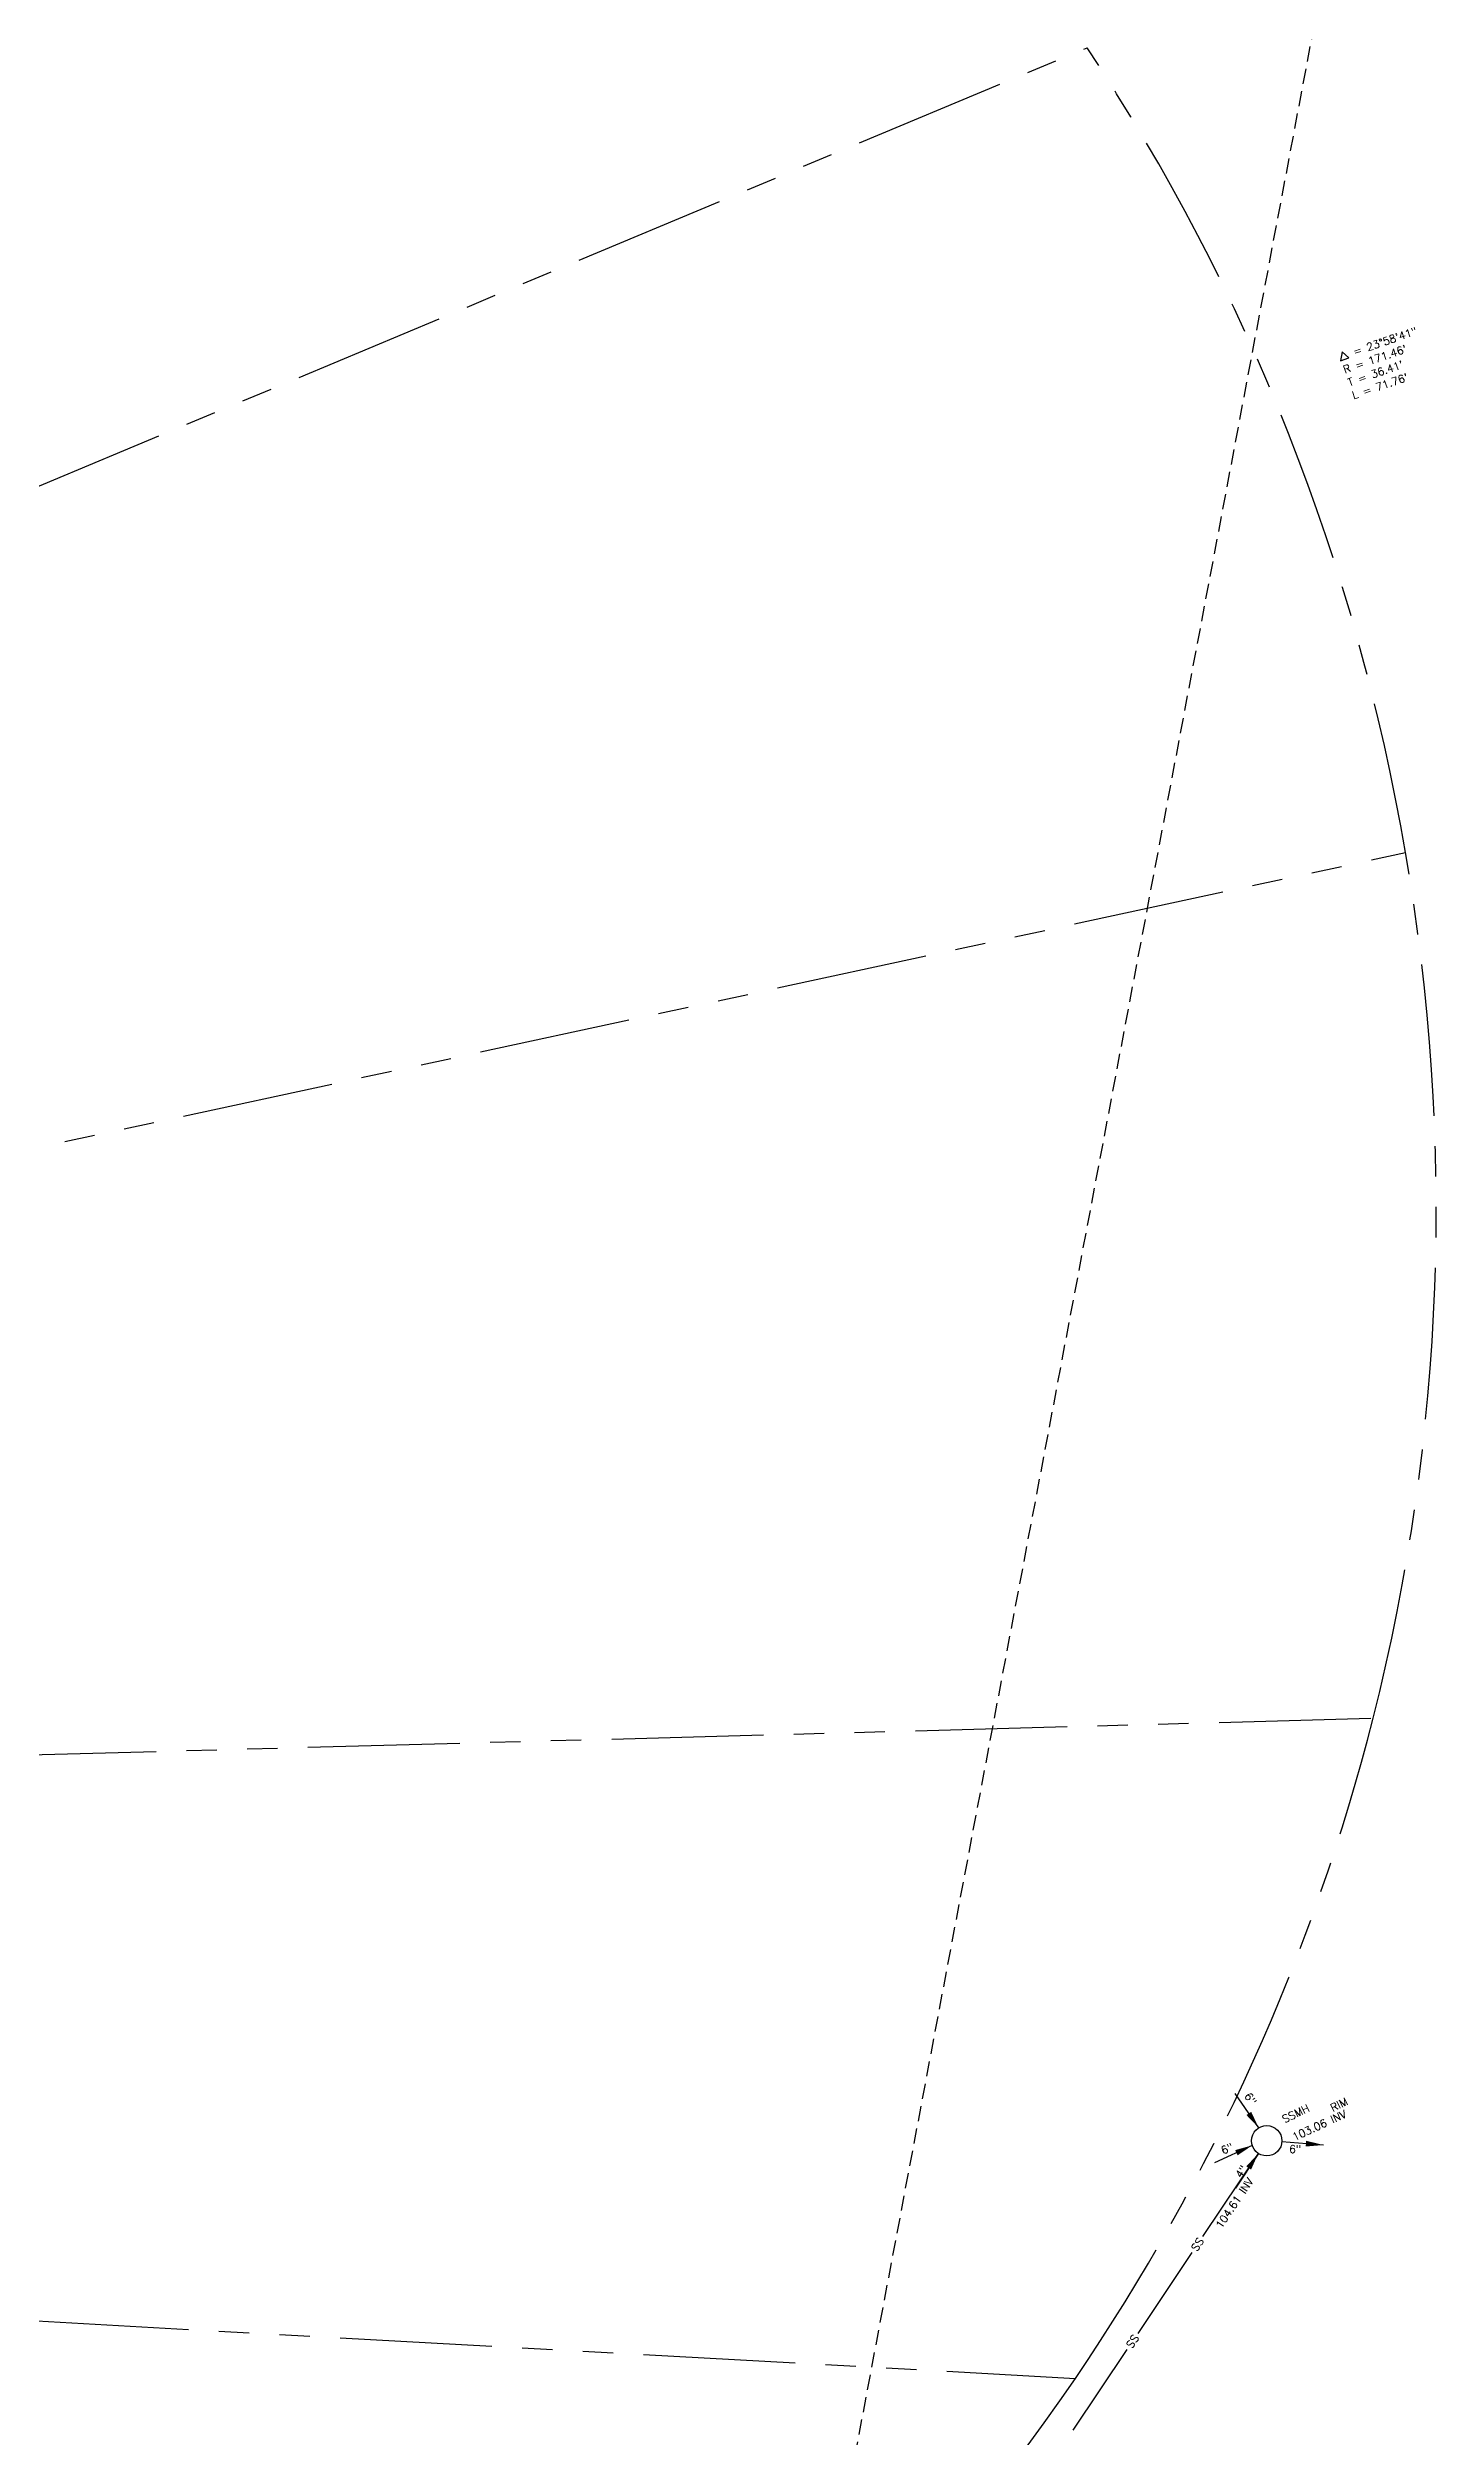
# Model space of a CAD drawing. Extents: x 3812 to 5524, y 4309 to 5867.
# Drawn here: x 5129.7 to 5244, y 5073.5 to 5270 of the extents above; entities that cross this region are included whole.
import ezdxf
from ezdxf.enums import TextEntityAlignment as Align

# ---------------------------------------------------------------- set-up
doc = ezdxf.new("R2010")
doc.units = 0
doc.header["$LTSCALE"] = 10
doc.header["$MEASUREMENT"] = 0
doc.linetypes.add('HIDDEN2', pattern=[0.1875, 0.125, -0.0625])
doc.linetypes.add('PHANTOM', pattern=[2.5, 1.25, -0.25, 0.25, -0.25, 0.25, -0.25])
doc.layers.get('0').update_dxf_attribs({"linetype": 'CONTINUOUS'})
for name, color, linetype in [('BNDRY-REC', 4, 'PHANTOM'), ('PLT_ANNO_TXT', 120, 'CONTINUOUS'), ('TEXTM', 11, 'CONTINUOUS'), ('TIES', 7, 'HIDDEN2'), ('UTILITIES', 7, 'CONTINUOUS')]:
    doc.layers.add(name, color=color, linetype=linetype)
doc.styles.add('L80', font='simplex.shx', dxfattribs={"height": 0.8})
doc.dimstyles.get("Standard").update_dxf_attribs({"dimtxt": 0.18, "dimasz": 0.18, "dimexe": 0.18, "dimexo": 0.0625, "dimgap": 0.09, "dimtad": 0, "dimtih": 1, "dimtoh": 1, "dimdec": 4, "dimzin": 0, "dimtxsty": 'STANDARD', "dimcen": 0.09, "dimazin": 3, "dimtfac": 1, "dimtdec": 4, "dimtofl": 0, "dimtmove": 0, "dimatfit": 3, "dimtolj": 1, "dimtzin": 0})

# ---------------------------------------------------------------- blocks, each defined once
blk = doc.blocks.new('DELTA')
blk.add_lwpolyline([(0, 0), (0.096, 0), (0.048, 0.083)], close=True)

msp = doc.modelspace()

# ---------------------------------------------------------------- linework, layer by layer
at = {"layer": 'BNDRY-REC'}
for p, q in [((5035.1, 5194.66), (5215.26, 5270.03)), ((5043.15, 5161.04), (5241.46, 5203.79)), ((5051.19, 5127.42), (5238.81, 5132.56)), ((5028.99, 5088.47), (5214.3, 5078.22))]:
    msp.add_line(p, q, dxfattribs=at)
for centre, start, end in [((5072.4, 5175.21), 9.5937, 33.5717), ((5072.54, 5174.4), 345.8742, 9.8684), ((5072.64, 5174.82), 325.7107, 345.7314), ((5072.64, 5174.82), 313.7543, 325.7107)]:
    msp.add_arc(centre, 171.46, start, end, dxfattribs=at)
at = {"layer": 'TIES'}
msp.add_line((5240.92, 5308.82), (5084.09, 4478.77), dxfattribs=at)
at = {"layer": 'UTILITIES'}
for p, q in [((5224.79, 5089.91), (5229.36, 5096.74)), ((5219.46, 5081.93), (5223.91, 5088.58)), ((5214.12, 5073.95), (5218.57, 5080.6))]:
    msp.add_line(p, q, dxfattribs=at)
msp.add_circle((5230.05, 5097.78), 1.25, dxfattribs=at)

# ---------------------------------------------------------------- block references
at = {"layer": 'PLT_ANNO_TXT', "xscale": 7.683073229291718, "yscale": 7.683073229291718, "zscale": 7.683073229291718, "rotation": 18.91055555555555}
msp.add_blockref('DELTA', (5236.12, 5244.27), dxfattribs=at)

# ---------------------------------------------------------------- texts
at = {"layer": 'PLT_ANNO_TXT', "style": 'L80'}
for s, p in [(' = 23%%d58\'41"', (5236.88, 5244.53)), ("R = 171.46'", (5236.48, 5243.21)), ("T = 36.41'", (5236.84, 5242.15)), ("L = 71.76'", (5237.21, 5241.09))]:
    msp.add_text(s, height=0.64, rotation=18.9106, dxfattribs=at).set_placement(p)
at = {"layer": 'TEXTM', "style": 'L80'}
for s, rotation, p in [('6"', 304.7505, (5228.18, 5101.46)), ('RIM', 25.9837, (5235.49, 5100.15)), ('SSMH', 25.9837, (5231.52, 5099.21)), ('103.06 INV', 24.6742, (5232.34, 5097.76)), ('6"', 24.5023, (5226.47, 5096.64)), ('4"', 56.2888, (5227.94, 5094.65)), ('104.61 INV', 55.9125, (5226.32, 5090.5))]:
    msp.add_text(s, height=0.64, rotation=rotation, dxfattribs=at).set_placement(p)
msp.add_text('6"', height=0.64, dxfattribs=at).set_placement((5231.91, 5096.77))
at = {"layer": 'UTILITIES', "style": 'L80'}
for p in [(5224.35, 5089.25), (5219.01, 5081.27)]:
    msp.add_text('SS', height=0.64, rotation=56.2361, dxfattribs=at).set_placement(p, align=Align.MIDDLE)

# ---------------------------------------------------------------- leaders
at = {"layer": 'UTILITIES'}
for points in [[(5229.39, 5098.84), (5227.46, 5101.66)], [(5228.86, 5097.4), (5225.75, 5095.96)], [(5234.71, 5097.43), (5231.3, 5097.7)], [(5229.36, 5096.74), (5227.47, 5093.88)]]:
    msp.add_leader(points, dimstyle='STANDARD', override={"dimscale": 8, "dimpost": "'", "dimtxsty": 'L80'}, dxfattribs=at)

doc.saveas('drawing.dxf')
